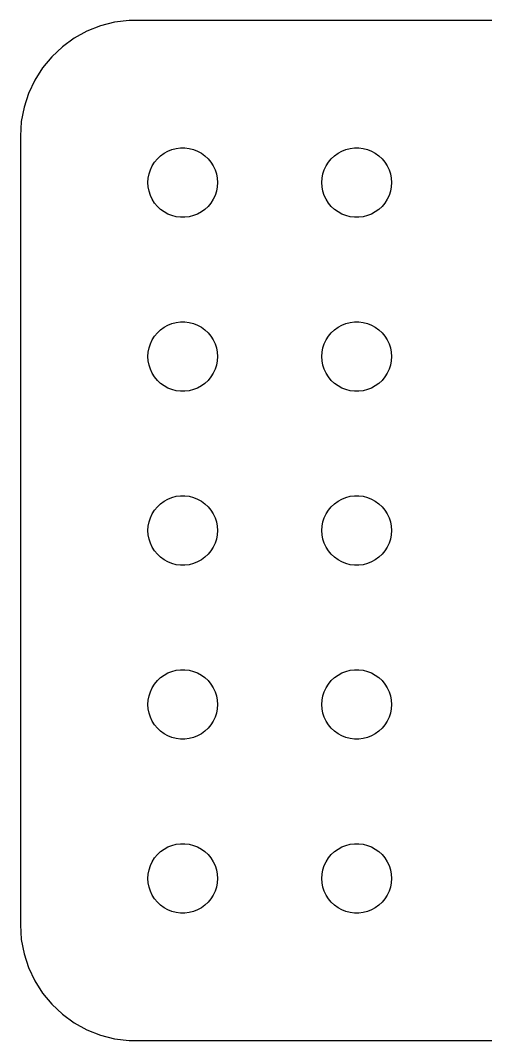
# Model space of a CAD drawing. Header units: metres. Extents: x -22 to 22, y 248 to 508.
# Drawn here: x -22 to -1.94, y 464.01 to 507.99 of the extents above; entities that cross this region are included whole.
import ezdxf

# ---------------------------------------------------------------- set-up
doc = ezdxf.new("R2010")
doc.units = ezdxf.units.M

msp = doc.modelspace()

# ---------------------------------------------------------------- linework, layer by layer
for p, q in [((-17.3139, 507.99), (-17.9369, 507.911)), ((17.3139, 507.99), (-17.3139, 507.99)), ((-18.5451, 507.755), (-19.1289, 507.524)), ((-17.9369, 507.911), (-18.5451, 507.755)), ((-19.6791, 507.222), (-20.1871, 506.853)), ((-19.1289, 507.524), (-19.6791, 507.222)), ((-20.1871, 506.853), (-20.6448, 506.423)), ((-20.6448, 506.423), (-21.0451, 505.939)), ((-21.0451, 505.939), (-21.3815, 505.409)), ((-21.3815, 505.409), (-21.6489, 504.841)), ((-21.6489, 504.841), (-21.8429, 504.243)), ((-21.8429, 504.243), (-21.9606, 503.627)), ((-21.9606, 503.627), (-22, 503)), ((-22, 503), (-22, 469)), ((-15.9561, 502.156), (-15.8037, 502.266)), ((-15.8037, 502.266), (-15.6387, 502.357)), ((-15.6387, 502.357), (-15.4635, 502.427)), ((-15.4635, 502.427), (-15.2811, 502.473)), ((-15.2811, 502.473), (-15.0942, 502.497)), ((-15.0942, 502.497), (-14.9058, 502.497)), ((-14.9058, 502.497), (-14.7189, 502.473)), ((-14.7189, 502.473), (-14.5365, 502.427)), ((-14.5365, 502.427), (-14.3613, 502.357)), ((-14.3613, 502.357), (-14.1963, 502.266)), ((-14.1963, 502.266), (-14.0439, 502.156)), ((-8.45613, 502.156), (-8.30373, 502.266)), ((-8.30373, 502.266), (-8.13866, 502.357)), ((-8.13866, 502.357), (-7.96352, 502.427)), ((-7.96352, 502.427), (-7.78107, 502.473)), ((-7.78107, 502.473), (-7.59418, 502.497)), ((-7.59418, 502.497), (-7.40581, 502.497)), ((-7.40581, 502.497), (-7.21892, 502.473)), ((-7.21892, 502.473), (-7.03647, 502.427)), ((-7.03647, 502.427), (-6.86133, 502.357)), ((-6.86133, 502.357), (-6.69626, 502.266)), ((-6.69626, 502.266), (-6.54385, 502.156)), ((-16.3145, 501.723), (-16.2135, 501.882)), ((-16.2135, 501.882), (-16.0934, 502.027)), ((-16.0934, 502.027), (-15.9561, 502.156)), ((-14.0439, 502.156), (-13.9065, 502.027)), ((-13.9065, 502.027), (-13.7865, 501.882)), ((-13.7865, 501.882), (-13.6855, 501.723)), ((-8.81445, 501.723), (-8.71352, 501.882)), ((-8.71352, 501.882), (-8.59344, 502.027)), ((-8.59344, 502.027), (-8.45613, 502.156)), ((-6.54385, 502.156), (-6.40654, 502.027)), ((-6.40654, 502.027), (-6.28647, 501.882)), ((-6.28647, 501.882), (-6.18553, 501.723)), ((-16.4882, 501.188), (-16.4529, 501.373)), ((-16.4529, 501.373), (-16.3947, 501.552)), ((-16.3947, 501.552), (-16.3145, 501.723)), ((-13.6855, 501.723), (-13.6053, 501.552)), ((-13.6053, 501.552), (-13.5471, 501.373)), ((-13.5471, 501.373), (-13.5118, 501.188)), ((-8.98816, 501.188), (-8.95287, 501.373)), ((-8.95287, 501.373), (-8.89465, 501.552)), ((-8.89465, 501.552), (-8.81445, 501.723)), ((-6.18553, 501.723), (-6.10533, 501.552)), ((-6.10533, 501.552), (-6.04712, 501.373)), ((-6.04712, 501.373), (-6.01183, 501.188)), ((-16.5, 501), (-16.4882, 501.188)), ((-16.4882, 500.812), (-16.5, 501)), ((-13.5118, 501.188), (-13.5, 501)), ((-13.5, 501), (-13.5118, 500.812)), ((-9, 501), (-8.98816, 501.188)), ((-8.98816, 500.812), (-9, 501)), ((-6.01183, 501.188), (-6, 501)), ((-6, 501), (-6.01183, 500.812)), ((-16.4529, 500.627), (-16.4882, 500.812)), ((-16.3947, 500.448), (-16.4529, 500.627)), ((-13.5471, 500.627), (-13.6053, 500.448)), ((-13.5118, 500.812), (-13.5471, 500.627)), ((-8.95287, 500.627), (-8.98816, 500.812)), ((-8.89465, 500.448), (-8.95287, 500.627)), ((-6.04712, 500.627), (-6.10533, 500.448)), ((-6.01183, 500.812), (-6.04712, 500.627)), ((-16.3145, 500.277), (-16.3947, 500.448)), ((-16.2135, 500.118), (-16.3145, 500.277)), ((-16.0934, 499.973), (-16.2135, 500.118)), ((-13.7865, 500.118), (-13.9065, 499.973)), ((-13.6855, 500.277), (-13.7865, 500.118)), ((-13.6053, 500.448), (-13.6855, 500.277)), ((-8.81445, 500.277), (-8.89465, 500.448)), ((-8.71352, 500.118), (-8.81445, 500.277)), ((-8.59344, 499.973), (-8.71352, 500.118)), ((-6.28647, 500.118), (-6.40654, 499.973)), ((-6.18553, 500.277), (-6.28647, 500.118)), ((-6.10533, 500.448), (-6.18553, 500.277)), ((-15.9561, 499.844), (-16.0934, 499.973)), ((-15.8037, 499.734), (-15.9561, 499.844)), ((-15.6387, 499.643), (-15.8037, 499.734)), ((-15.4635, 499.573), (-15.6387, 499.643)), ((-14.3613, 499.643), (-14.5365, 499.573)), ((-14.1963, 499.734), (-14.3613, 499.643)), ((-14.0439, 499.844), (-14.1963, 499.734)), ((-13.9065, 499.973), (-14.0439, 499.844)), ((-8.45613, 499.844), (-8.59344, 499.973)), ((-8.30373, 499.734), (-8.45613, 499.844)), ((-8.13866, 499.643), (-8.30373, 499.734)), ((-7.96352, 499.573), (-8.13866, 499.643)), ((-6.86133, 499.643), (-7.03647, 499.573)), ((-6.69626, 499.734), (-6.86133, 499.643)), ((-6.54385, 499.844), (-6.69626, 499.734)), ((-6.40654, 499.973), (-6.54385, 499.844)), ((-15.2811, 499.527), (-15.4635, 499.573)), ((-15.0942, 499.503), (-15.2811, 499.527)), ((-14.9058, 499.503), (-15.0942, 499.503)), ((-14.7189, 499.527), (-14.9058, 499.503)), ((-14.5365, 499.573), (-14.7189, 499.527)), ((-7.78107, 499.527), (-7.96352, 499.573)), ((-7.59418, 499.503), (-7.78107, 499.527)), ((-7.40581, 499.503), (-7.59418, 499.503)), ((-7.21892, 499.527), (-7.40581, 499.503)), ((-7.03647, 499.573), (-7.21892, 499.527)), ((-15.8037, 494.766), (-15.6387, 494.857)), ((-15.6387, 494.857), (-15.4635, 494.927)), ((-15.4635, 494.927), (-15.2811, 494.973)), ((-15.2811, 494.973), (-15.0942, 494.997)), ((-15.0942, 494.997), (-14.9058, 494.997)), ((-14.9058, 494.997), (-14.7189, 494.973)), ((-14.7189, 494.973), (-14.5365, 494.927)), ((-14.5365, 494.927), (-14.3613, 494.857)), ((-14.3613, 494.857), (-14.1963, 494.766)), ((-8.30373, 494.766), (-8.13866, 494.857)), ((-8.13866, 494.857), (-7.96352, 494.927)), ((-7.96352, 494.927), (-7.78107, 494.973)), ((-7.78107, 494.973), (-7.59418, 494.997)), ((-7.59418, 494.997), (-7.40581, 494.997)), ((-7.40581, 494.997), (-7.21892, 494.973)), ((-7.21892, 494.973), (-7.03647, 494.927)), ((-7.03647, 494.927), (-6.86133, 494.857)), ((-6.86133, 494.857), (-6.69626, 494.766)), ((-16.3145, 494.223), (-16.2135, 494.382)), ((-16.2135, 494.382), (-16.0934, 494.527)), ((-16.0934, 494.527), (-15.9561, 494.656)), ((-15.9561, 494.656), (-15.8037, 494.766)), ((-14.1963, 494.766), (-14.0439, 494.656)), ((-14.0439, 494.656), (-13.9065, 494.527)), ((-13.9065, 494.527), (-13.7865, 494.382)), ((-13.7865, 494.382), (-13.6855, 494.223)), ((-8.81445, 494.223), (-8.71352, 494.382)), ((-8.71352, 494.382), (-8.59344, 494.527)), ((-8.59344, 494.527), (-8.45613, 494.656)), ((-8.45613, 494.656), (-8.30373, 494.766)), ((-6.69626, 494.766), (-6.54385, 494.656)), ((-6.54385, 494.656), (-6.40654, 494.527)), ((-6.40654, 494.527), (-6.28647, 494.382)), ((-6.28647, 494.382), (-6.18553, 494.223)), ((-16.4529, 493.873), (-16.3947, 494.052)), ((-16.3947, 494.052), (-16.3145, 494.223)), ((-13.6855, 494.223), (-13.6053, 494.052)), ((-13.6053, 494.052), (-13.5471, 493.873)), ((-8.95287, 493.873), (-8.89465, 494.052)), ((-8.89465, 494.052), (-8.81445, 494.223)), ((-6.18553, 494.223), (-6.10533, 494.052)), ((-6.10533, 494.052), (-6.04712, 493.873)), ((-16.5, 493.5), (-16.4882, 493.688)), ((-16.4882, 493.312), (-16.5, 493.5)), ((-16.4882, 493.688), (-16.4529, 493.873)), ((-13.5471, 493.873), (-13.5118, 493.688)), ((-13.5118, 493.688), (-13.5, 493.5)), ((-13.5, 493.5), (-13.5118, 493.312)), ((-9, 493.5), (-8.98816, 493.688)), ((-8.98816, 493.312), (-9, 493.5)), ((-8.98816, 493.688), (-8.95287, 493.873)), ((-6.04712, 493.873), (-6.01183, 493.688)), ((-6.01183, 493.688), (-6, 493.5)), ((-6, 493.5), (-6.01183, 493.312)), ((-16.4529, 493.127), (-16.4882, 493.312)), ((-16.3947, 492.948), (-16.4529, 493.127)), ((-13.5471, 493.127), (-13.6053, 492.948)), ((-13.5118, 493.312), (-13.5471, 493.127)), ((-8.95287, 493.127), (-8.98816, 493.312)), ((-8.89465, 492.948), (-8.95287, 493.127)), ((-6.04712, 493.127), (-6.10533, 492.948)), ((-6.01183, 493.312), (-6.04712, 493.127)), ((-16.3145, 492.777), (-16.3947, 492.948)), ((-16.2135, 492.618), (-16.3145, 492.777)), ((-16.0934, 492.473), (-16.2135, 492.618)), ((-13.7865, 492.618), (-13.9065, 492.473)), ((-13.6855, 492.777), (-13.7865, 492.618)), ((-13.6053, 492.948), (-13.6855, 492.777)), ((-8.81445, 492.777), (-8.89465, 492.948)), ((-8.71352, 492.618), (-8.81445, 492.777)), ((-8.59344, 492.473), (-8.71352, 492.618)), ((-6.28647, 492.618), (-6.40654, 492.473)), ((-6.18553, 492.777), (-6.28647, 492.618)), ((-6.10533, 492.948), (-6.18553, 492.777)), ((-15.9561, 492.344), (-16.0934, 492.473)), ((-15.8037, 492.234), (-15.9561, 492.344)), ((-15.6387, 492.143), (-15.8037, 492.234)), ((-15.4635, 492.073), (-15.6387, 492.143)), ((-14.3613, 492.143), (-14.5365, 492.073)), ((-14.1963, 492.234), (-14.3613, 492.143)), ((-14.0439, 492.344), (-14.1963, 492.234)), ((-13.9065, 492.473), (-14.0439, 492.344)), ((-8.45613, 492.344), (-8.59344, 492.473)), ((-8.30373, 492.234), (-8.45613, 492.344)), ((-8.13866, 492.143), (-8.30373, 492.234)), ((-7.96352, 492.073), (-8.13866, 492.143)), ((-6.86133, 492.143), (-7.03647, 492.073)), ((-6.69626, 492.234), (-6.86133, 492.143)), ((-6.54385, 492.344), (-6.69626, 492.234)), ((-6.40654, 492.473), (-6.54385, 492.344)), ((-15.2811, 492.027), (-15.4635, 492.073)), ((-15.0942, 492.003), (-15.2811, 492.027)), ((-14.9058, 492.003), (-15.0942, 492.003)), ((-14.7189, 492.027), (-14.9058, 492.003)), ((-14.5365, 492.073), (-14.7189, 492.027)), ((-7.78107, 492.027), (-7.96352, 492.073)), ((-7.59418, 492.003), (-7.78107, 492.027)), ((-7.40581, 492.003), (-7.59418, 492.003)), ((-7.21892, 492.027), (-7.40581, 492.003)), ((-7.03647, 492.073), (-7.21892, 492.027)), ((-15.8037, 487.266), (-15.6387, 487.357)), ((-15.6387, 487.357), (-15.4635, 487.427)), ((-15.4635, 487.427), (-15.2811, 487.473)), ((-15.2811, 487.473), (-15.0942, 487.497)), ((-15.0942, 487.497), (-14.9058, 487.497)), ((-14.9058, 487.497), (-14.7189, 487.473)), ((-14.7189, 487.473), (-14.5365, 487.427)), ((-14.5365, 487.427), (-14.3613, 487.357)), ((-14.3613, 487.357), (-14.1963, 487.266)), ((-8.30373, 487.266), (-8.13866, 487.357)), ((-8.13866, 487.357), (-7.96352, 487.427)), ((-7.96352, 487.427), (-7.78107, 487.473)), ((-7.78107, 487.473), (-7.59418, 487.497)), ((-7.59418, 487.497), (-7.40581, 487.497)), ((-7.40581, 487.497), (-7.21892, 487.473)), ((-7.21892, 487.473), (-7.03647, 487.427)), ((-7.03647, 487.427), (-6.86133, 487.357)), ((-6.86133, 487.357), (-6.69626, 487.266)), ((-16.3145, 486.723), (-16.2135, 486.882)), ((-16.2135, 486.882), (-16.0934, 487.027)), ((-16.0934, 487.027), (-15.9561, 487.156)), ((-15.9561, 487.156), (-15.8037, 487.266)), ((-14.1963, 487.266), (-14.0439, 487.156)), ((-14.0439, 487.156), (-13.9065, 487.027)), ((-13.9065, 487.027), (-13.7865, 486.882)), ((-13.7865, 486.882), (-13.6855, 486.723)), ((-8.81445, 486.723), (-8.71352, 486.882)), ((-8.71352, 486.882), (-8.59344, 487.027)), ((-8.59344, 487.027), (-8.45613, 487.156)), ((-8.45613, 487.156), (-8.30373, 487.266)), ((-6.69626, 487.266), (-6.54385, 487.156)), ((-6.54385, 487.156), (-6.40654, 487.027)), ((-6.40654, 487.027), (-6.28647, 486.882)), ((-6.28647, 486.882), (-6.18553, 486.723)), ((-16.4529, 486.373), (-16.3947, 486.552)), ((-16.3947, 486.552), (-16.3145, 486.723)), ((-13.6855, 486.723), (-13.6053, 486.552)), ((-13.6053, 486.552), (-13.5471, 486.373)), ((-8.95287, 486.373), (-8.89465, 486.552)), ((-8.89465, 486.552), (-8.81445, 486.723)), ((-6.18553, 486.723), (-6.10533, 486.552)), ((-6.10533, 486.552), (-6.04712, 486.373)), ((-16.5, 486), (-16.4882, 486.188)), ((-16.4882, 485.812), (-16.5, 486)), ((-16.4882, 486.188), (-16.4529, 486.373)), ((-13.5471, 486.373), (-13.5118, 486.188)), ((-13.5118, 486.188), (-13.5, 486)), ((-13.5, 486), (-13.5118, 485.812)), ((-9, 486), (-8.98816, 486.188)), ((-8.98816, 485.812), (-9, 486)), ((-8.98816, 486.188), (-8.95287, 486.373)), ((-6.04712, 486.373), (-6.01183, 486.188)), ((-6.01183, 486.188), (-6, 486)), ((-6, 486), (-6.01183, 485.812)), ((-16.4529, 485.627), (-16.4882, 485.812)), ((-16.3947, 485.448), (-16.4529, 485.627)), ((-13.5471, 485.627), (-13.6053, 485.448)), ((-13.5118, 485.812), (-13.5471, 485.627)), ((-8.95287, 485.627), (-8.98816, 485.812)), ((-8.89465, 485.448), (-8.95287, 485.627)), ((-6.04712, 485.627), (-6.10533, 485.448)), ((-6.01183, 485.812), (-6.04712, 485.627)), ((-16.3145, 485.277), (-16.3947, 485.448)), ((-16.2135, 485.118), (-16.3145, 485.277)), ((-16.0934, 484.973), (-16.2135, 485.118)), ((-13.7865, 485.118), (-13.9065, 484.973)), ((-13.6855, 485.277), (-13.7865, 485.118)), ((-13.6053, 485.448), (-13.6855, 485.277)), ((-8.81445, 485.277), (-8.89465, 485.448)), ((-8.71352, 485.118), (-8.81445, 485.277)), ((-8.59344, 484.973), (-8.71352, 485.118)), ((-6.28647, 485.118), (-6.40654, 484.973)), ((-6.18553, 485.277), (-6.28647, 485.118)), ((-6.10533, 485.448), (-6.18553, 485.277)), ((-15.9561, 484.844), (-16.0934, 484.973)), ((-15.8037, 484.734), (-15.9561, 484.844)), ((-15.6387, 484.643), (-15.8037, 484.734)), ((-14.1963, 484.734), (-14.3613, 484.643)), ((-14.0439, 484.844), (-14.1963, 484.734)), ((-13.9065, 484.973), (-14.0439, 484.844)), ((-8.45613, 484.844), (-8.59344, 484.973)), ((-8.30373, 484.734), (-8.45613, 484.844)), ((-8.13866, 484.643), (-8.30373, 484.734)), ((-6.69626, 484.734), (-6.86133, 484.643)), ((-6.54385, 484.844), (-6.69626, 484.734)), ((-6.40654, 484.973), (-6.54385, 484.844)), ((-15.4635, 484.573), (-15.6387, 484.643)), ((-15.2811, 484.527), (-15.4635, 484.573)), ((-15.0942, 484.503), (-15.2811, 484.527)), ((-14.9058, 484.503), (-15.0942, 484.503)), ((-14.7189, 484.527), (-14.9058, 484.503)), ((-14.5365, 484.573), (-14.7189, 484.527)), ((-14.3613, 484.643), (-14.5365, 484.573)), ((-7.96352, 484.573), (-8.13866, 484.643)), ((-7.78107, 484.527), (-7.96352, 484.573)), ((-7.59418, 484.503), (-7.78107, 484.527)), ((-7.40581, 484.503), (-7.59418, 484.503)), ((-7.21892, 484.527), (-7.40581, 484.503)), ((-7.03647, 484.573), (-7.21892, 484.527)), ((-6.86133, 484.643), (-7.03647, 484.573)), ((-15.8037, 479.766), (-15.6387, 479.857)), ((-15.6387, 479.857), (-15.4635, 479.927)), ((-15.4635, 479.927), (-15.2811, 479.973)), ((-15.2811, 479.973), (-15.0942, 479.997)), ((-15.0942, 479.997), (-14.9058, 479.997)), ((-14.9058, 479.997), (-14.7189, 479.973)), ((-14.7189, 479.973), (-14.5365, 479.927)), ((-14.5365, 479.927), (-14.3613, 479.857)), ((-14.3613, 479.857), (-14.1963, 479.766)), ((-8.30373, 479.766), (-8.13866, 479.857)), ((-8.13866, 479.857), (-7.96352, 479.927)), ((-7.96352, 479.927), (-7.78107, 479.973)), ((-7.78107, 479.973), (-7.59418, 479.997)), ((-7.59418, 479.997), (-7.40581, 479.997)), ((-7.40581, 479.997), (-7.21892, 479.973)), ((-7.21892, 479.973), (-7.03647, 479.927)), ((-7.03647, 479.927), (-6.86133, 479.857)), ((-6.86133, 479.857), (-6.69626, 479.766)), ((-16.2135, 479.382), (-16.0934, 479.527)), ((-16.0934, 479.527), (-15.9561, 479.656)), ((-15.9561, 479.656), (-15.8037, 479.766)), ((-14.1963, 479.766), (-14.0439, 479.656)), ((-14.0439, 479.656), (-13.9065, 479.527)), ((-13.9065, 479.527), (-13.7865, 479.382)), ((-8.71352, 479.382), (-8.59344, 479.527)), ((-8.59344, 479.527), (-8.45613, 479.656)), ((-8.45613, 479.656), (-8.30373, 479.766)), ((-6.69626, 479.766), (-6.54385, 479.656)), ((-6.54385, 479.656), (-6.40654, 479.527)), ((-6.40654, 479.527), (-6.28647, 479.382)), ((-16.4529, 478.873), (-16.3947, 479.052)), ((-16.3947, 479.052), (-16.3145, 479.223)), ((-16.3145, 479.223), (-16.2135, 479.382)), ((-13.7865, 479.382), (-13.6855, 479.223)), ((-13.6855, 479.223), (-13.6053, 479.052)), ((-13.6053, 479.052), (-13.5471, 478.873)), ((-8.95287, 478.873), (-8.89465, 479.052)), ((-8.89465, 479.052), (-8.81445, 479.223)), ((-8.81445, 479.223), (-8.71352, 479.382)), ((-6.28647, 479.382), (-6.18553, 479.223)), ((-6.18553, 479.223), (-6.10533, 479.052)), ((-6.10533, 479.052), (-6.04712, 478.873)), ((-16.5, 478.5), (-16.4882, 478.688)), ((-16.4882, 478.688), (-16.4529, 478.873)), ((-13.5471, 478.873), (-13.5118, 478.688)), ((-13.5118, 478.688), (-13.5, 478.5)), ((-9, 478.5), (-8.98816, 478.688)), ((-8.98816, 478.688), (-8.95287, 478.873)), ((-6.04712, 478.873), (-6.01183, 478.688)), ((-6.01183, 478.688), (-6, 478.5)), ((-16.4882, 478.312), (-16.5, 478.5)), ((-16.4529, 478.127), (-16.4882, 478.312)), ((-16.3947, 477.948), (-16.4529, 478.127)), ((-13.5471, 478.127), (-13.6053, 477.948)), ((-13.5118, 478.312), (-13.5471, 478.127)), ((-13.5, 478.5), (-13.5118, 478.312)), ((-8.98816, 478.312), (-9, 478.5)), ((-8.95287, 478.127), (-8.98816, 478.312)), ((-8.89465, 477.948), (-8.95287, 478.127)), ((-6.04712, 478.127), (-6.10533, 477.948)), ((-6.01183, 478.312), (-6.04712, 478.127)), ((-6, 478.5), (-6.01183, 478.312)), ((-16.3145, 477.777), (-16.3947, 477.948)), ((-16.2135, 477.618), (-16.3145, 477.777)), ((-13.6855, 477.777), (-13.7865, 477.618)), ((-13.6053, 477.948), (-13.6855, 477.777)), ((-8.81445, 477.777), (-8.89465, 477.948)), ((-8.71352, 477.618), (-8.81445, 477.777)), ((-6.18553, 477.777), (-6.28647, 477.618)), ((-6.10533, 477.948), (-6.18553, 477.777)), ((-16.0934, 477.473), (-16.2135, 477.618)), ((-15.9561, 477.344), (-16.0934, 477.473)), ((-15.8037, 477.234), (-15.9561, 477.344)), ((-15.6387, 477.143), (-15.8037, 477.234)), ((-14.1963, 477.234), (-14.3613, 477.143)), ((-14.0439, 477.344), (-14.1963, 477.234)), ((-13.9065, 477.473), (-14.0439, 477.344)), ((-13.7865, 477.618), (-13.9065, 477.473)), ((-8.59344, 477.473), (-8.71352, 477.618)), ((-8.45613, 477.344), (-8.59344, 477.473)), ((-8.30373, 477.234), (-8.45613, 477.344)), ((-8.13866, 477.143), (-8.30373, 477.234)), ((-6.69626, 477.234), (-6.86133, 477.143)), ((-6.54385, 477.344), (-6.69626, 477.234)), ((-6.40654, 477.473), (-6.54385, 477.344)), ((-6.28647, 477.618), (-6.40654, 477.473)), ((-15.4635, 477.073), (-15.6387, 477.143)), ((-15.2811, 477.027), (-15.4635, 477.073)), ((-15.0942, 477.003), (-15.2811, 477.027)), ((-14.9058, 477.003), (-15.0942, 477.003)), ((-14.7189, 477.027), (-14.9058, 477.003)), ((-14.5365, 477.073), (-14.7189, 477.027)), ((-14.3613, 477.143), (-14.5365, 477.073)), ((-7.96352, 477.073), (-8.13866, 477.143)), ((-7.78107, 477.027), (-7.96352, 477.073)), ((-7.59418, 477.003), (-7.78107, 477.027)), ((-7.40581, 477.003), (-7.59418, 477.003)), ((-7.21892, 477.027), (-7.40581, 477.003)), ((-7.03647, 477.073), (-7.21892, 477.027)), ((-6.86133, 477.143), (-7.03647, 477.073)), ((-15.8037, 472.266), (-15.6387, 472.357)), ((-15.6387, 472.357), (-15.4635, 472.427)), ((-15.4635, 472.427), (-15.2811, 472.473)), ((-15.2811, 472.473), (-15.0942, 472.497)), ((-15.0942, 472.497), (-14.9058, 472.497)), ((-14.9058, 472.497), (-14.7189, 472.473)), ((-14.7189, 472.473), (-14.5365, 472.427)), ((-14.5365, 472.427), (-14.3613, 472.357)), ((-14.3613, 472.357), (-14.1963, 472.266)), ((-8.30373, 472.266), (-8.13866, 472.357)), ((-8.13866, 472.357), (-7.96352, 472.427)), ((-7.96352, 472.427), (-7.78107, 472.473)), ((-7.78107, 472.473), (-7.59418, 472.497)), ((-7.59418, 472.497), (-7.40581, 472.497)), ((-7.40581, 472.497), (-7.21892, 472.473)), ((-7.21892, 472.473), (-7.03647, 472.427)), ((-7.03647, 472.427), (-6.86133, 472.357)), ((-6.86133, 472.357), (-6.69626, 472.266)), ((-16.2135, 471.882), (-16.0934, 472.027)), ((-16.0934, 472.027), (-15.9561, 472.156)), ((-15.9561, 472.156), (-15.8037, 472.266)), ((-14.1963, 472.266), (-14.0439, 472.156)), ((-14.0439, 472.156), (-13.9065, 472.027)), ((-13.9065, 472.027), (-13.7865, 471.882)), ((-8.71352, 471.882), (-8.59344, 472.027)), ((-8.59344, 472.027), (-8.45613, 472.156)), ((-8.45613, 472.156), (-8.30373, 472.266)), ((-6.69626, 472.266), (-6.54385, 472.156)), ((-6.54385, 472.156), (-6.40654, 472.027)), ((-6.40654, 472.027), (-6.28647, 471.882)), ((-16.4529, 471.373), (-16.3947, 471.552)), ((-16.3947, 471.552), (-16.3145, 471.723)), ((-16.3145, 471.723), (-16.2135, 471.882)), ((-13.7865, 471.882), (-13.6855, 471.723)), ((-13.6855, 471.723), (-13.6053, 471.552)), ((-13.6053, 471.552), (-13.5471, 471.373)), ((-8.95287, 471.373), (-8.89465, 471.552)), ((-8.89465, 471.552), (-8.81445, 471.723)), ((-8.81445, 471.723), (-8.71352, 471.882)), ((-6.28647, 471.882), (-6.18553, 471.723)), ((-6.18553, 471.723), (-6.10533, 471.552)), ((-6.10533, 471.552), (-6.04712, 471.373)), ((-16.5, 471), (-16.4882, 471.188)), ((-16.4882, 471.188), (-16.4529, 471.373)), ((-13.5471, 471.373), (-13.5118, 471.188)), ((-13.5118, 471.188), (-13.5, 471)), ((-9, 471), (-8.98816, 471.188)), ((-8.98816, 471.188), (-8.95287, 471.373)), ((-6.04712, 471.373), (-6.01183, 471.188)), ((-6.01183, 471.188), (-6, 471)), ((-16.4882, 470.812), (-16.5, 471)), ((-16.4529, 470.627), (-16.4882, 470.812)), ((-16.3947, 470.448), (-16.4529, 470.627)), ((-13.5471, 470.627), (-13.6053, 470.448)), ((-13.5118, 470.812), (-13.5471, 470.627)), ((-13.5, 471), (-13.5118, 470.812)), ((-8.98816, 470.812), (-9, 471)), ((-8.95287, 470.627), (-8.98816, 470.812)), ((-8.89465, 470.448), (-8.95287, 470.627)), ((-6.04712, 470.627), (-6.10533, 470.448)), ((-6.01183, 470.812), (-6.04712, 470.627)), ((-6, 471), (-6.01183, 470.812)), ((-16.3145, 470.277), (-16.3947, 470.448)), ((-16.2135, 470.118), (-16.3145, 470.277)), ((-13.6855, 470.277), (-13.7865, 470.118)), ((-13.6053, 470.448), (-13.6855, 470.277)), ((-8.81445, 470.277), (-8.89465, 470.448)), ((-8.71352, 470.118), (-8.81445, 470.277)), ((-6.18553, 470.277), (-6.28647, 470.118)), ((-6.10533, 470.448), (-6.18553, 470.277)), ((-16.0934, 469.973), (-16.2135, 470.118)), ((-15.9561, 469.844), (-16.0934, 469.973)), ((-15.8037, 469.734), (-15.9561, 469.844)), ((-15.6387, 469.643), (-15.8037, 469.734)), ((-14.1963, 469.734), (-14.3613, 469.643)), ((-14.0439, 469.844), (-14.1963, 469.734)), ((-13.9065, 469.973), (-14.0439, 469.844)), ((-13.7865, 470.118), (-13.9065, 469.973)), ((-8.59344, 469.973), (-8.71352, 470.118)), ((-8.45613, 469.844), (-8.59344, 469.973)), ((-8.30373, 469.734), (-8.45613, 469.844)), ((-8.13866, 469.643), (-8.30373, 469.734)), ((-6.69626, 469.734), (-6.86133, 469.643)), ((-6.54385, 469.844), (-6.69626, 469.734)), ((-6.40654, 469.973), (-6.54385, 469.844)), ((-6.28647, 470.118), (-6.40654, 469.973)), ((-15.4635, 469.573), (-15.6387, 469.643)), ((-15.2811, 469.527), (-15.4635, 469.573)), ((-15.0942, 469.503), (-15.2811, 469.527)), ((-14.9058, 469.503), (-15.0942, 469.503)), ((-14.7189, 469.527), (-14.9058, 469.503)), ((-14.5365, 469.573), (-14.7189, 469.527)), ((-14.3613, 469.643), (-14.5365, 469.573)), ((-7.96352, 469.573), (-8.13866, 469.643)), ((-7.78107, 469.527), (-7.96352, 469.573)), ((-7.59418, 469.503), (-7.78107, 469.527)), ((-7.40581, 469.503), (-7.59418, 469.503)), ((-7.21892, 469.527), (-7.40581, 469.503)), ((-7.03647, 469.573), (-7.21892, 469.527)), ((-6.86133, 469.643), (-7.03647, 469.573)), ((-22, 469), (-21.9606, 468.373)), ((-21.9606, 468.373), (-21.8429, 467.757)), ((-21.8429, 467.757), (-21.6489, 467.159)), ((-21.6489, 467.159), (-21.3815, 466.591)), ((-21.3815, 466.591), (-21.0451, 466.061)), ((-21.0451, 466.061), (-20.6448, 465.577)), ((-20.6448, 465.577), (-20.1871, 465.147)), ((-20.1871, 465.147), (-19.6791, 464.778)), ((-19.6791, 464.778), (-19.1289, 464.476)), ((-19.1289, 464.476), (-18.5451, 464.245)), ((-18.5451, 464.245), (-17.9369, 464.089)), ((-17.9369, 464.089), (-17.3139, 464.01)), ((-17.3139, 464.01), (17.3139, 464.01))]:
    msp.add_line(p, q)

doc.saveas('drawing.dxf')
